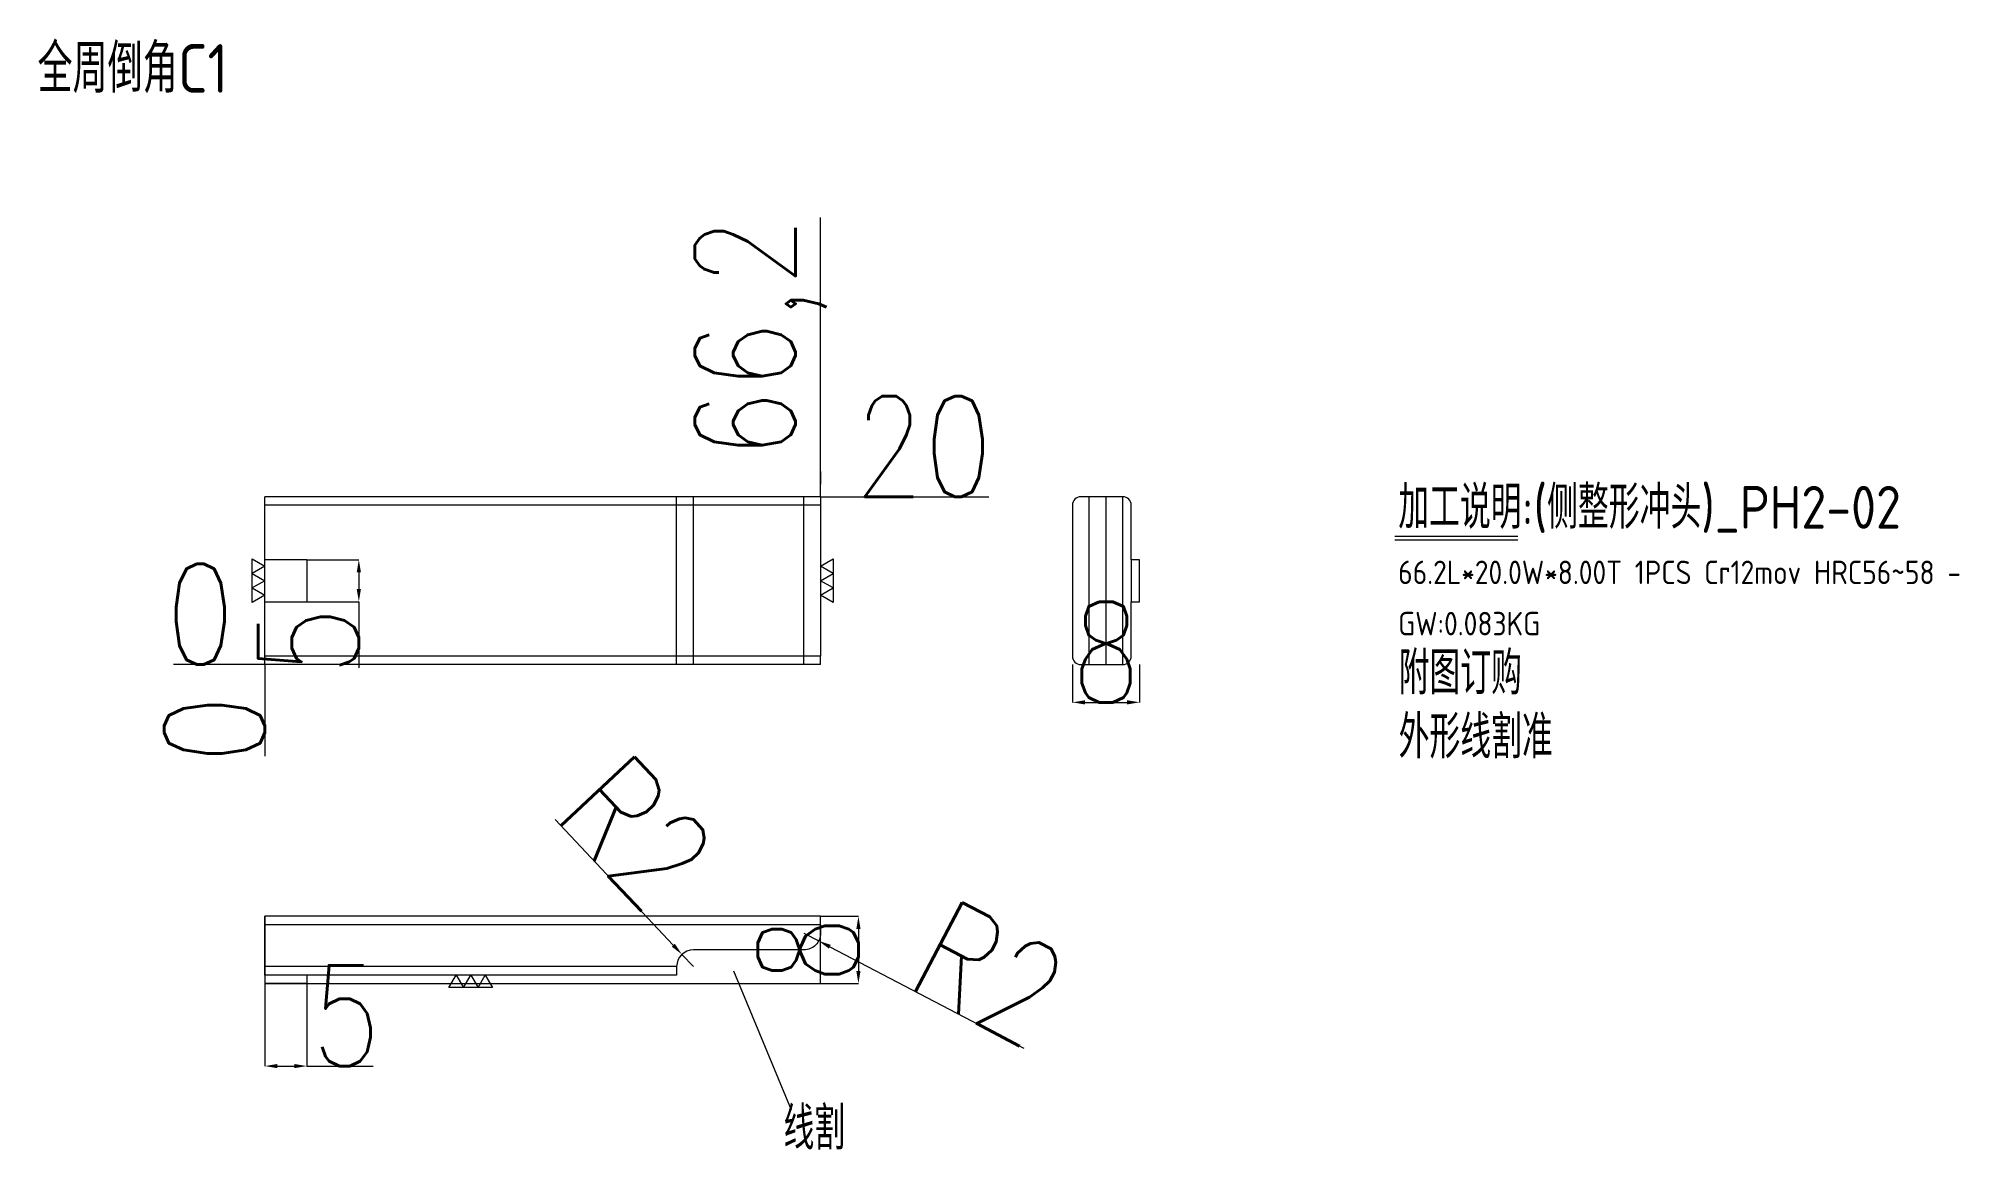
# Model space of a CAD drawing. Header units: millimetres. Extents: x -12406 to -12177, y 60701 to 60833.
import ezdxf

# ---------------------------------------------------------------- set-up
doc = ezdxf.new("R2010")
doc.units = ezdxf.units.MM
doc.linetypes.add('DASHED', pattern=[0])
doc.layers.add('DIE', color=20, linetype='Continuous', lineweight=20)
doc.layers.add('DIM', color=4, linetype='Continuous', lineweight=20)
doc.layers.add('PH2', color=7, linetype='Continuous')
doc.styles.add('gbenor', font='gbenor.shx', dxfattribs={"bigfont": 'gbcbig.shx'})
doc.styles.add('TXT', font='txt.shx', dxfattribs={"width": 0.8, "bigfont": 'ctxt.shx'})
doc.dimstyles.new('零件', dxfattribs={"dimscale": 1.5, "dimtxt": 8, "dimasz": 1, "dimexe": 0, "dimexo": 0, "dimgap": 0, "dimtad": 1, "dimtxsty": 'TXT', "dimcen": 0, "dimclrd": 252, "dimclre": 252, "dimclrt": 4, "dimazin": 3, "dimtp": 0.001, "dimtm": 0.001, "dimtfac": 1, "dimtmove": 0, "dimatfit": 3, "dimlwd": 5, "dimlwe": 5})

# ---------------------------------------------------------------- blocks, each defined once
blk = doc.blocks.new('*D1107')
at = {"layer": 'Defpoints', "color": 0}
for p in [(-12312.5, 60778.5), (-12308, 60778.5), (-12378.7, 60758.5)]:
    blk.add_point(p, dxfattribs=at)
at = {"layer": 'DIM', "color": 252, "lineweight": 5}
blk.add_line((-12312.5, 60778.5), (-12292.46, 60778.5), dxfattribs=at)
at = {"layer": 'DIM', "color": 4, "lineweight": 5, "insert": (-12300.23, 60784.5), "char_height": 12, "attachment_point": 5, "style": 'TXT'}
blk.add_mtext('20', dxfattribs=at)
blk = doc.blocks.new('*D1108')
at = {"layer": 'Defpoints', "color": 0}
for p in [(-12383.2, 60758.5), (-12378.7, 60758.5), (-12378.7, 60758.5)]:
    blk.add_point(p, dxfattribs=at)
at = {"layer": 'DIM', "color": 252, "lineweight": 5}
blk.add_line((-12378.7, 60758.5), (-12389.6, 60758.5), dxfattribs=at)
at = {"layer": 'DIM', "color": 4, "lineweight": 5, "insert": (-12386.4, 60764.5), "char_height": 12, "attachment_point": 5, "style": 'TXT'}
blk.add_mtext('0', dxfattribs=at)
blk = doc.blocks.new('*D1109')
at = {"layer": 'Defpoints', "color": 0}
for p in [(-12378.7, 60758.5), (-12378.7, 60758.5), (-12378.7, 60754)]:
    blk.add_point(p, dxfattribs=at)
at = {"layer": 'DIM', "color": 252, "lineweight": 5}
blk.add_line((-12378.7, 60758.5), (-12378.7, 60747.6), dxfattribs=at)
at = {"layer": 'DIM', "color": 4, "lineweight": 5, "insert": (-12384.7, 60750.8), "char_height": 12, "attachment_point": 5, "rotation": 90, "style": 'TXT'}
blk.add_mtext('0', dxfattribs=at)
blk = doc.blocks.new('*D1110')
at = {"layer": 'Defpoints', "color": 0}
for p in [(-12312.5, 60783), (-12312.5, 60778.5), (-12378.7, 60758.5)]:
    blk.add_point(p, dxfattribs=at)
at = {"layer": 'DIM', "color": 252, "lineweight": 5}
for p, q in [((-12312.5, 60780), (-12312.5, 60811.8)), ((-12312.5, 60778.5), (-12312.5, 60781.5)), ((-12312.5, 60781.5), (-12312.5, 60780))]:
    blk.add_line(p, q, dxfattribs=at)
at = {"layer": 'DIM', "color": 4, "lineweight": 5, "insert": (-12319.65, 60797.4), "char_height": 12, "attachment_point": 5, "rotation": 90, "style": 'TXT'}
blk.add_mtext('66,2', dxfattribs=at)
blk = doc.blocks.new('*D1111')
at = {"layer": 'Defpoints', "color": 0}
for p in [(-12312.5, 60728.5), (-12312.5, 60720.5), (-12308, 60720.5)]:
    blk.add_point(p, dxfattribs=at)
at = {"layer": 'DIM', "color": 252, "lineweight": 5}
for p, q in [((-12312.5, 60728.5), (-12308, 60728.5)), ((-12308, 60727), (-12308, 60722)), ((-12312.5, 60720.5), (-12308, 60720.5))]:
    blk.add_line(p, q, dxfattribs=at)
at = {"layer": 'DIM', "color": 252}
for points in [[(-12307.75, 60727), (-12308.25, 60727), (-12308, 60728.5)], [(-12308.25, 60722), (-12307.75, 60722), (-12308, 60720.5)]]:
    blk.add_solid(points, dxfattribs=at)
at = {"layer": 'DIM', "color": 4, "lineweight": 5, "insert": (-12314, 60724.5), "char_height": 12, "attachment_point": 5, "rotation": 90, "style": 'TXT'}
blk.add_mtext('8', dxfattribs=at)
blk = doc.blocks.new('*D1112')
at = {"layer": 'Defpoints', "color": 0}
for p in [(-12282.5, 60758.5), (-12274.5, 60758.5), (-12274.5, 60754)]:
    blk.add_point(p, dxfattribs=at)
at = {"layer": 'DIM', "color": 252, "lineweight": 5}
for p, q in [((-12282.5, 60758.5), (-12282.5, 60754)), ((-12274.5, 60758.5), (-12274.5, 60754)), ((-12281, 60754), (-12276, 60754))]:
    blk.add_line(p, q, dxfattribs=at)
at = {"layer": 'DIM', "color": 252}
for points in [[(-12281, 60754.25), (-12281, 60753.75), (-12282.5, 60754)], [(-12276, 60753.75), (-12276, 60754.25), (-12274.5, 60754)]]:
    blk.add_solid(points, dxfattribs=at)
at = {"layer": 'DIM', "color": 4, "lineweight": 5, "insert": (-12278.5, 60760), "char_height": 12, "attachment_point": 5, "style": 'TXT'}
blk.add_mtext('8', dxfattribs=at)
blk = doc.blocks.new('*D1113')
at = {"layer": 'Defpoints', "color": 0}
for p in [(-12329.02, 60723.96), (-12327.65, 60722.5)]:
    blk.add_point(p, dxfattribs=at)
at = {"layer": 'DIM', "color": 252, "lineweight": 5}
for p, q in [((-12330.05, 60725.05), (-12344.11, 60740.02)), ((-12327.65, 60722.5), (-12329.02, 60723.96))]:
    blk.add_line(p, q, dxfattribs=at)
at = {"layer": 'DIM', "color": 252}
blk.add_solid([(-12330.23, 60724.88), (-12329.87, 60725.22), (-12329.02, 60723.96)], dxfattribs=at)
at = {"layer": 'DIM', "color": 4, "lineweight": 5, "insert": (-12334.41, 60738.46), "char_height": 12, "attachment_point": 5, "rotation": 313.2069, "style": 'TXT'}
blk.add_mtext('R2', dxfattribs=at)
blk = doc.blocks.new('*D1114')
at = {"layer": 'Defpoints', "color": 0}
for p in [(-12314.5, 60726.5), (-12312.73, 60725.57)]:
    blk.add_point(p, dxfattribs=at)
at = {"layer": 'DIM', "color": 252, "lineweight": 5}
for p, q in [((-12314.5, 60726.5), (-12312.73, 60725.57)), ((-12311.4, 60724.88), (-12288.31, 60712.77))]:
    blk.add_line(p, q, dxfattribs=at)
at = {"layer": 'DIM', "color": 252}
blk.add_solid([(-12311.29, 60725.1), (-12311.52, 60724.65), (-12312.73, 60725.57)], dxfattribs=at)
at = {"layer": 'DIM', "color": 4, "lineweight": 5, "insert": (-12292.4, 60721.69), "char_height": 12, "attachment_point": 5, "rotation": 332.3449, "style": 'TXT'}
blk.add_mtext('R2', dxfattribs=at)
blk = doc.blocks.new('*D1115')
at = {"layer": 'Defpoints', "color": 0}
for p in [(-12378.7, 60720.5), (-12373.7, 60720.5), (-12373.7, 60710.65)]:
    blk.add_point(p, dxfattribs=at)
at = {"layer": 'DIM', "color": 252, "lineweight": 5}
for p, q in [((-12378.7, 60720.5), (-12378.7, 60710.65)), ((-12373.7, 60720.5), (-12373.7, 60710.65)), ((-12377.2, 60710.65), (-12375.2, 60710.65)), ((-12373.7, 60710.65), (-12365.8, 60710.65))]:
    blk.add_line(p, q, dxfattribs=at)
at = {"layer": 'DIM', "color": 252}
for points in [[(-12377.2, 60710.9), (-12377.2, 60710.4), (-12378.7, 60710.65)], [(-12375.2, 60710.4), (-12375.2, 60710.9), (-12373.7, 60710.65)]]:
    blk.add_solid(points, dxfattribs=at)
at = {"layer": 'DIM', "color": 4, "lineweight": 5, "insert": (-12369, 60716.65), "char_height": 12, "attachment_point": 5, "style": 'TXT'}
blk.add_mtext('5', dxfattribs=at)
blk = doc.blocks.new('*D1116')
at = {"layer": 'Defpoints', "color": 0}
for p in [(-12373.7, 60771), (-12373.7, 60766), (-12367.51, 60766)]:
    blk.add_point(p, dxfattribs=at)
at = {"layer": 'DIM', "color": 252, "lineweight": 5}
for p, q in [((-12373.7, 60771), (-12367.51, 60771)), ((-12367.51, 60769.5), (-12367.51, 60767.5)), ((-12373.7, 60766), (-12367.51, 60766)), ((-12367.51, 60766), (-12367.51, 60758.1))]:
    blk.add_line(p, q, dxfattribs=at)
at = {"layer": 'DIM', "color": 252}
for points in [[(-12367.26, 60769.5), (-12367.76, 60769.5), (-12367.51, 60771)], [(-12367.76, 60767.5), (-12367.26, 60767.5), (-12367.51, 60766)]]:
    blk.add_solid(points, dxfattribs=at)
at = {"layer": 'DIM', "color": 4, "lineweight": 5, "insert": (-12373.51, 60761.3), "char_height": 12, "attachment_point": 5, "rotation": 90, "style": 'TXT'}
blk.add_mtext('5', dxfattribs=at)

msp = doc.modelspace()

# ---------------------------------------------------------------- linework, layer by layer
at = {"layer": 'DIE', "color": 4, "linetype": 'Continuous', "lineweight": 5}
msp.add_line((-12322.877, 60722.002), (-12316.022, 60705.42), dxfattribs=at)
at = {"layer": 'DIE', "color": 1, "linetype": 'Continuous', "lineweight": 5}
for points in [[(-12380.203, 60771.098), (-12378.703, 60770.232), (-12380.203, 60769.366), (-12378.703, 60768.5), (-12380.203, 60767.634), (-12378.703, 60766.768), (-12380.203, 60765.902), (-12380.203, 60771.098)], [(-12311.002, 60765.902), (-12312.502, 60766.768), (-12311.002, 60767.634), (-12312.502, 60768.5), (-12311.002, 60769.366), (-12312.502, 60770.232), (-12311.002, 60771.098), (-12311.002, 60765.902)], [(-12356.776, 60720), (-12355.91, 60721.5), (-12355.044, 60720), (-12354.178, 60721.5), (-12353.312, 60720), (-12352.446, 60721.5), (-12351.58, 60720), (-12356.776, 60720)]]:
    msp.add_lwpolyline(points, close=True, dxfattribs=at)
at = {"layer": 'DIM', "color": 8, "linetype": 'Continuous', "lineweight": 5}
for p, q in [((-12244.123, 60773.814), (-12229.435, 60773.814)), ((-12244.123, 60773.388), (-12229.435, 60773.388))]:
    msp.add_line(p, q, dxfattribs=at)
at = {"layer": 'DIM', "color": 252, "linetype": 'DASHED', "lineweight": 5, "ltscale": 0.171642}
msp.add_lwpolyline([(-12378.703, 60720.5), (-12312.502, 60720.5), (-12312.502, 60728.5), (-12378.703, 60728.5)], close=True, dxfattribs=at)
at = {"layer": 'PH2', "color": 11, "linetype": 'Continuous', "lineweight": 5}
for p, q in [((-12312.502, 60778.5), (-12378.703, 60778.5)), ((-12378.703, 60777.5), (-12378.703, 60778.5)), ((-12378.703, 60759.5), (-12378.703, 60777.5)), ((-12312.502, 60778.5), (-12312.502, 60777.5)), ((-12312.502, 60777.5), (-12312.502, 60759.5)), ((-12278.502, 60758.5), (-12278.502, 60778.5)), ((-12378.703, 60758.5), (-12378.703, 60759.5)), ((-12312.502, 60758.5), (-12312.502, 60759.5)), ((-12312.502, 60758.5), (-12378.703, 60758.5)), ((-12312.502, 60728.5), (-12378.703, 60728.5)), ((-12378.703, 60727.5), (-12378.703, 60728.5)), ((-12378.703, 60722.5), (-12378.703, 60727.5)), ((-12312.502, 60727.5), (-12312.502, 60728.5)), ((-12312.502, 60727.5), (-12312.502, 60726.5)), ((-12378.703, 60721.5), (-12378.703, 60722.5)), ((-12378.703, 60721.5), (-12378.703, 60720.5)), ((-12329.652, 60721.5), (-12378.703, 60721.5)), ((-12373.703, 60720.5), (-12378.703, 60720.5)), ((-12373.703, 60721.5), (-12373.703, 60720.5))]:
    msp.add_line(p, q, dxfattribs=at)
at = {"layer": 'PH2', "color": 155, "linetype": 'DASHED', "lineweight": 5, "ltscale": 0.171642}
for p, q in [((-12329.652, 60777.5), (-12378.703, 60777.5)), ((-12327.652, 60758.5), (-12327.652, 60778.5)), ((-12314.502, 60758.5), (-12314.502, 60778.5)), ((-12329.652, 60759.5), (-12378.703, 60759.5)), ((-12312.502, 60727.5), (-12378.703, 60727.5)), ((-12329.652, 60722.5), (-12378.703, 60722.5))]:
    msp.add_line(p, q, dxfattribs=at)
at = {"layer": 'PH2', "color": 155, "linetype": 'Continuous', "lineweight": 5}
for p, q in [((-12312.502, 60777.5), (-12378.703, 60777.5)), ((-12280.502, 60758.5), (-12280.502, 60778.5)), ((-12276.502, 60758.5), (-12276.502, 60778.5)), ((-12275.502, 60771), (-12275.502, 60766)), ((-12312.502, 60759.5), (-12378.703, 60759.5)), ((-12312.502, 60727.5), (-12378.703, 60727.5)), ((-12329.652, 60722.5), (-12378.703, 60722.5))]:
    msp.add_line(p, q, dxfattribs=at)
at = {"layer": 'PH2', "color": 11, "linetype": 'DASHED', "lineweight": 5, "ltscale": 0.171642}
for p, q in [((-12329.652, 60758.5), (-12329.652, 60778.5)), ((-12373.703, 60771), (-12378.703, 60771)), ((-12373.703, 60771), (-12373.703, 60766)), ((-12378.703, 60766), (-12373.703, 60766))]:
    msp.add_line(p, q, dxfattribs=at)
at = {"layer": 'PH2', "color": 1, "linetype": 'Continuous', "lineweight": 5}
msp.add_lwpolyline([(-12281.502, 60778.5, 0.4142136), (-12282.502, 60777.5), (-12282.502, 60759.5, 0.4142136), (-12281.502, 60758.5), (-12280.502, 60758.5), (-12278.502, 60758.5), (-12276.502, 60758.5, 0.4142136), (-12275.502, 60759.5), (-12275.502, 60766), (-12274.502, 60766), (-12274.502, 60771), (-12275.502, 60771), (-12275.502, 60777.5, 0.4142136), (-12276.502, 60778.5), (-12278.502, 60778.5), (-12280.502, 60778.5)], format="xyb", close=True, dxfattribs=at)
msp.add_lwpolyline([(-12312.502, 60726.5, -0.4142136), (-12314.502, 60724.5), (-12327.652, 60724.5, 0.4142132), (-12329.652, 60722.5), (-12329.652, 60721.5)], format="xyb", dxfattribs=at)

# ---------------------------------------------------------------- texts
at = {"layer": 'DIM', "color": 6, "lineweight": 5, "style": 'gbenor'}
for s, height, p in [('全周倒角C1', 5.8, (-12405.787, 60826.653)), ('附图订购', 5.1, (-12243.651, 60754.946))]:
    msp.add_text(s, height=height, dxfattribs=at).set_placement(p)
at = {"layer": 'DIM', "color": 4, "lineweight": 5, "style": 'gbenor'}
for s, height, p in [('加工说明:(侧整形冲头)_PH2-02', 5.1, (-12243.687, 60774.696)), ('66.2L*20.0W*8.00T 1PCS Cr12mov HRC56~58 -', 2.8, (-12243.703, 60768.094)), ('GW:0.083KG', 2.8, (-12243.703, 60761.982)), ('线割', 5.1, (-12316.925, 60700.696))]:
    msp.add_text(s, height=height, dxfattribs=at).set_placement(p)
at = {"layer": 'DIM', "color": 1, "lineweight": 5, "style": 'gbenor'}
msp.add_text('外形线割准', height=5.1, dxfattribs=at).set_placement((-12243.651, 60747.332))

# ---------------------------------------------------------------- dimensions: what is measured, and where the dimension line sits
at = {"layer": 'DIM', "lineweight": 5}
for feature_location, offset, dtype, origin, picture, middle in [((-12312.502, 60778.5), (0, 4.5), 1, (-12378.703, 60758.5), '*D1110', (-12319.646, 60797.4)), ((-12312.502, 60778.5), (4.5, 0), 0, (-12378.703, 60758.5), '*D1107', (-12300.231, 60784.5)), ((-12378.702707988, 60758.500356916), (-4.5, 0), 0, (-12378.702707988, 60758.500356916), '*D1108', (-12386.402707988, 60764.500356916)), ((-12378.702707988, 60758.500356916), (0, -4.5), 1, (-12378.702707988, 60758.500356916), '*D1109', (-12384.702707988, 60750.800356916))]:
    dim = msp.add_ordinate_dim(feature_location=feature_location, offset=offset, dtype=dtype, origin=origin, dimstyle='零件', dxfattribs=at)
    dim.commit()
    dim.dimension.update_dxf_attribs({"geometry": picture, "text_midpoint": middle})
for base, p1, p2, picture, middle in [((-12367.514, 60766), (-12373.703, 60771), (-12373.703, 60766), '*D1116', (-12373.514, 60761.3)), ((-12308.002, 60720.5), (-12312.502, 60728.5), (-12312.502, 60720.5), '*D1111', (-12314.002, 60724.5))]:
    dim = msp.add_linear_dim(base=base, p1=p1, p2=p2, angle=90, dimstyle='零件', dxfattribs=at)
    dim.commit()
    dim.dimension.update_dxf_attribs({"geometry": picture, "text_midpoint": middle})
for base, p1, p2, picture, middle in [((-12274.502, 60754), (-12282.502, 60758.5), (-12274.502, 60758.5), '*D1112', (-12278.502, 60760)), ((-12373.703, 60710.651), (-12378.703, 60720.5), (-12373.703, 60720.5), '*D1115', (-12369.003, 60716.651))]:
    dim = msp.add_linear_dim(base=base, p1=p1, p2=p2, dimstyle='零件', dxfattribs=at)
    dim.commit()
    dim.dimension.update_dxf_attribs({"geometry": picture, "text_midpoint": middle})
for center, mpoint, picture, middle in [((-12327.652, 60722.5), (-12329.022, 60723.958), '*D1113', (-12338.785, 60734.352)), ((-12314.502, 60726.5), (-12312.731, 60725.572), '*D1114', (-12295.189, 60716.38))]:
    dim = msp.add_radius_dim(center=center, mpoint=mpoint, dimstyle='零件', dxfattribs=at)
    dim.commit()
    dim.dimension.update_dxf_attribs({"geometry": picture, "text_midpoint": middle, "dimtype": 164})

doc.saveas('drawing.dxf')
